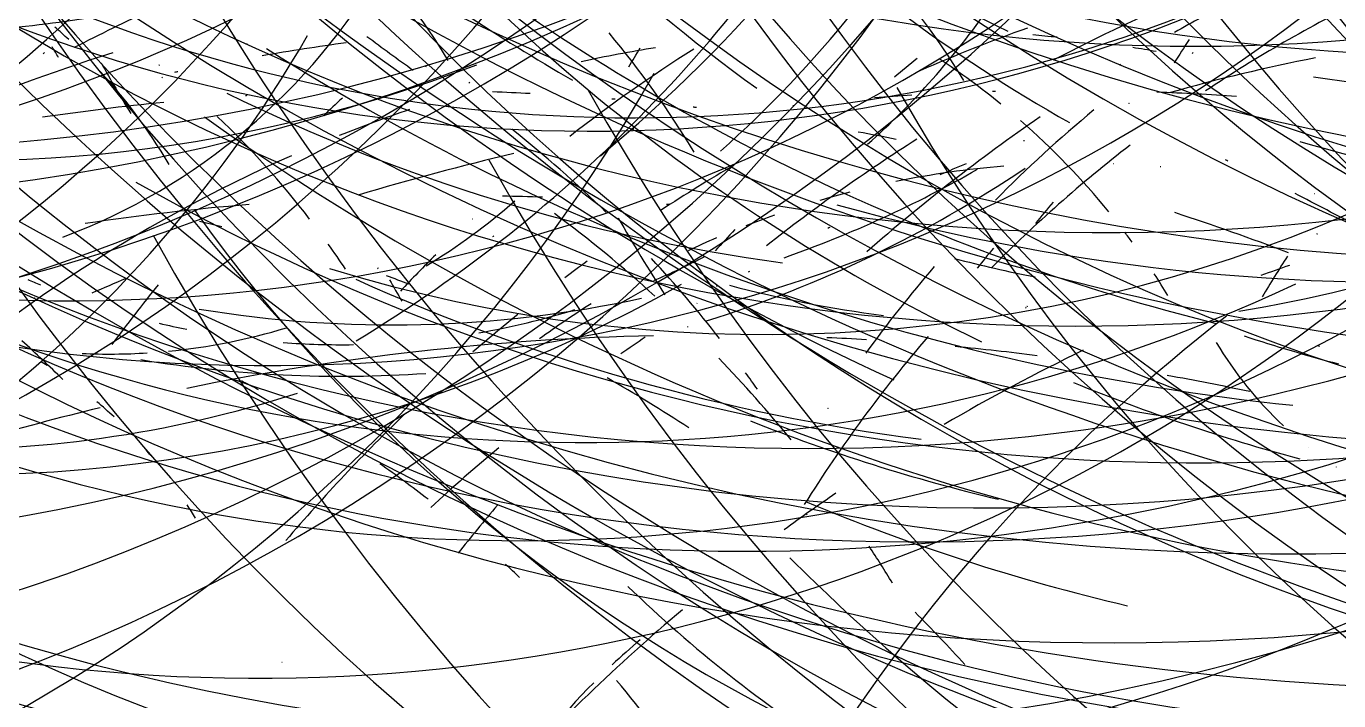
# Model space of a CAD drawing. Extents: x -1.31 to 1.29, y 0 to 2.6.
# Drawn here: x -0.4439 to 0.0245, y 1.3243 to 1.565 of the extents above; entities that cross this region are included whole.
import ezdxf

# ---------------------------------------------------------------- set-up
doc = ezdxf.new("R2010")
doc.units = 0

msp = doc.modelspace()

# ---------------------------------------------------------------- linework, layer by layer
at = {"layer": 'drawinglayer'}
for centre, radius, start, end in [((0.196000476352, 2.38699925799), 0.877586728104, 208.578924362, 333.130094149), ((0.164121543014, 2.41001071792), 0.964905691489, 208.235149685, 333.362543127), ((0.0951238056851, 2.36922766872), 0.88810311186, 224.965517303, 332.997225237), ((0.295045024413, 2.38934437493), 0.907670181289, 208.636220141, 327.316577881), ((0.133378525691, 2.29165559759), 0.753918452223, 261.004562616, 332.624688078), ((0.0712695693596, 2.26992662349), 0.715480519956, 240.951039787, 332.395447664), ((0.106079898867, 2.3412328353), 0.926614329031, 208.235149685, 333.141381418), ((0.257559795902, 2.36658941216), 0.995978490881, 208.292445464, 333.616535317), ((-0.579390452809, 2.2432142759), 0.687265831829, 252.238308351, 331.157916123), ((-0.507754458928, 2.25153211253), 0.730357355514, 207.834079228, 331.431159695), ((0.383060194388, 2.30631257844), 0.885757994925, 208.86540326, 333.461378346), ((-0.0268955598509, 2.21155519727), 0.653664703242, 230.408616356, 332.027723352), ((-0.547401592115, 2.23431016004), 0.731786411147, 207.776783449, 331.364180929), ((0.00784148475216, 2.30554308694), 0.928812876158, 208.063262346, 332.984849348), ((-0.0572355102003, 2.23130547896), 0.739884393064, 233.216109553, 332.25581785), ((0.0475619028425, 2.22613889321), 0.752452754138, 254.415547972, 332.475317981), ((0.0802469701272, 2.32353453093), 0.995062429578, 208.005966567, 333.323295518), ((0.303802570468, 2.30836455576), 0.935811584511, 208.578924362, 302.735256075), ((-0.0689977373286, 2.18275422991), 0.724751060341, 236.310081646, 332.186203478), ((0.338796112236, 2.26648223299), 0.959152826507, 208.578924362, 333.627707994), ((-0.811520386944, 2.09048853549), 0.564183835182, 207.834079228, 330.316985967), ((-0.100693458406, 2.20477634363), 0.811666956753, 214.365798093, 332.416131441), ((-0.242609675439, 2.10642800216), 0.578840816027, 227.944897837, 331.407954905), ((0.286763830236, 2.22698166961), 0.82566437346, 208.922699039, 322.988053626), ((-0.638348158259, 2.1217811896), 0.615519910592, 218.834868895, 330.811563136), ((-0.226780136127, 2.07638119143), 0.54403048652, 232.127489742, 331.322985263), ((-0.619587222777, 2.12625156875), 0.673414984931, 207.834079228, 331.038167944), ((0.254225332759, 2.25515971529), 0.997517473869, 208.292445464, 333.616076951), ((-0.0565393036102, 2.20411677949), 0.859118932239, 235.049574497, 332.647148024), ((0.436521532021, 2.20386028233), 0.80364225974, 209.266473716, 328.279949118), ((-0.164854392056, 2.1400657732), 0.725703764096, 232.929630655, 332.023655351), ((-0.125537040939, 2.16333373029), 0.78231635261, 237.05492678, 332.277074584), ((-0.655643395656, 2.1252255801), 0.682502313055, 216.657629273, 331.002128898), ((0.0889678737301, 2.19176827313), 0.881763967645, 208.349741244, 332.966285516), ((-0.702509091908, 2.02134422836), 0.491814992259, 245.993068384, 330.283296048), ((-0.024660370272, 2.18110531957), 0.771799968854, 240.492673551, 328.311862867), ((0.579133955644, 2.12046206132), 0.705330560721, 209.839431511, 324.271479087), ((-0.357483762813, 2.05241702775), 0.608484559787, 218.491094218, 331.29995236), ((-0.186913148228, 2.09363978637), 0.715846944478, 243.185575188, 331.952952359), ((0.496908293103, 2.14669805703), 0.799904729625, 209.381065275, 310.21808488), ((-0.566785449282, 2.06963898024), 0.690197227998, 207.834079228, 331.190689309), ((0.297097001731, 2.14567206837), 0.835118126105, 208.86540326, 259.502553757), ((-0.428386907652, 2.0681366397), 0.60108278446, 213.334474062, 323.834541473), ((-0.217289741029, 2.11339006806), 0.802066634299, 208.063262346, 332.183224097), ((0.19145681229, 1.99847933824), 0.53673863855, 209.667544173, 240.654877903), ((0.267196760807, 2.17428982347), 0.925148630946, 208.521628582, 249.750411013), ((-0.180244221943, 1.98081767632), 0.525709260464, 252.811266146, 331.346018167), ((-0.79722983062, 1.95436182589), 0.486245339538, 208.120558126, 325.83725815), ((0.517757848355, 2.10375310316), 0.766816595367, 209.495656834, 291.747472551), ((0.246127350842, 2.27128239422), 0.915291811328, 216.829516612, 245.437757689), ((-0.268296034371, 1.99983510897), 0.618414664309, 235.90901119, 331.491377559), ((0.260747689235, 2.0940794958), 0.870368165038, 208.693515921, 333.212943847), ((0.433187068879, 2.092393943), 0.805144600277, 209.209177937, 312.093203856), ((-0.659270998415, 2.01196376061), 0.682209173438, 207.719487669, 330.994336672), ((0.0940611745738, 2.15824042945), 0.846037576835, 213.620952959, 283.013017443), ((0.493427260152, 2.0629334115), 0.839222080742, 209.209177937, 333.488880321), ((-0.345831463042, 0.954719089801), 0.813572364263, 46.1687286725, 64.1558219182), ((0.497641142145, 2.00551468904), 0.647765268452, 209.896727291, 258.276882441), ((-0.745967040114, 1.90855876075), 0.465835493711, 256.993858051, 330.115648598), ((0.329379002043, 2.08777699404), 0.927347178073, 208.636220141, 333.509334914), ((0.493940254482, 2.03589128184), 0.802029991847, 209.381065275, 333.370736423), ((-0.783232413913, 1.92633035003), 0.546888597785, 207.948670787, 330.313032558), ((-0.741093593983, 1.95941848428), 0.604014180629, 209.839431511, 330.582093539), ((-0.249645026245, 1.99378910437), 0.698881489149, 233.789067348, 331.78759674), ((-0.571585610509, 1.92098055202), 0.521861802992, 309.591383644, 330.626096697), ((-0.139864239715, 1.99910225992), 0.725886976356, 208.464332803, 332.06765851), ((-0.361148008025, 1.95853906543), 0.626182864157, 231.554531947, 331.351346674), ((0.182296199262, 2.05227045794), 0.66421772945, 216.428446155, 244.56686184), ((0.187902494435, 2.05769354085), 0.634610628143, 218.605685777, 234.215004173), ((0.569020638861, 2.03094455081), 0.747432738199, 209.667544173, 318.36468529), ((0.577888112272, 2.0109011295), 0.708738308768, 209.839431511, 267.984277181), ((-0.684481005469, 1.96506142191), 0.672938633053, 207.719487669, 330.916930074), ((-0.593021444995, 1.89496441102), 0.516475362531, 301.111608276, 330.568743622), ((0.395481985654, 2.03786997426), 0.901440964429, 208.86540326, 333.532081338), ((0.199041799877, 2.17949305168), 0.682172530986, 233.044222214, 244.594707589), ((-0.47569231333, 1.83402801315), 0.420105713474, 311.711327486, 330.470595952), ((-0.316590786255, 0.820754284877), 0.844425308942, 55.7944196307, 70.9170103796), ((-0.0801370427709, 1.90181654956), 0.443813379991, 278.938141604, 319.014075655), ((0.107069245074, 2.16377343972), 0.713208687925, 232.700447537, 240.054933795), ((-0.480565759461, 1.4410743567), 0.218059232524, 30.813459763, 44.3536556733), ((-0.33036834825, 1.41205353462), 0.258292644944, 31.1572344401, 43.8472182782), ((0.257926220423, 1.97880234145), 0.868023048102, 208.693515921, 333.200739845), ((-0.509183514561, 1.69856086769), 0.223005963559, 290.569184845, 329.77147285), ((0.168555279719, 2.20759781245), 0.771873253758, 233.789067348, 255.912400212), ((-0.198418878191, 0.873409488563), 0.73808891291, 107.589804311, 113.297437978), ((-0.495002885593, 2.03438894131), 0.47206471057, 273.265859432, 282.636584172), ((0.229858102104, 0.96578511034), 0.66264210401, 112.861016026, 117.627967585), ((0.249425171532, 1.13441367496), 0.490239366818, 116.069579678, 123.76612174), ((-0.145360607532, 1.01752425272), 0.608777699404, 114.637185191, 117.526955126), ((-0.331137839744, 1.73285820287), 0.281487317131, 311.768623265, 325.149995275), ((-0.564989969129, 1.41399558458), 0.199921218728, 47.0281653652, 48.9418444009), ((-0.133964804925, 1.03155831188), 0.532671326365, 89.5346436788, 89.5416337639), ((0.123924773046, 0.976851130878), 0.624094244387, 109.709748153, 113.514016025), ((0.300248252613, 0.977510695016), 0.674074549069, 118.819777095, 119.735650131), ((-0.743402068466, 1.84366497806), 0.601192711816, 207.834079228, 330.568342552), ((-0.744428057126, 1.79225561775), 0.462501030569, 282.719663052, 330.107627188), ((0.0875021756456, 1.83538378388), 0.578804173575, 215.454417904, 331.982345094), ((0.0185777232212, 2.01071791724), 0.56396398047, 232.815039096, 234.889948455), ((-0.502148163755, 1.34074732281), 0.346600954536, 31.1572344401, 39.802021653), ((-0.133964804925, 1.03155831188), 0.532671326365, 83.7547600331, 84.6978485639), ((0.480822256625, 1.23078332402), 0.60698221925, 147.123892175, 148.063772142), ((-0.184677958649, 0.835447908174), 0.755420792759, 107.589804311, 118.136123854), ((0.183688612442, 0.917966710332), 0.890118446726, 134.242540433, 134.289637564), ((-0.66421772945, 1.41652391378), 0.26950523529, 30.6415724244, 31.5757228136), ((-0.533990454641, 1.12221173841), 0.467924113482, 68.8193545958, 68.8578573597), ((-0.203219039418, 0.641352839332), 0.92643111677, 97.8495217933, 99.7192549661), ((0.0963696490569, 2.27395729322), 0.848822403195, 237.627884575, 264.027029577), ((0.0805401097441, 1.10337751802), 0.536262286672, 122.257523866, 128.041246329), ((-0.133964804925, 1.03155831188), 0.532671326365, 99.2246205016, 102.128026833), ((-0.414316206041, 1.66701171642), 0.218975293827, 327.868737308, 329.935281484), ((-0.133964804925, 1.03155831188), 0.532671326365, 79.9159428057, 80.8299823763), ((0.400135577073, 1.10502642837), 0.621236133122, 133.506518849, 133.54479243), ((-0.4673744767, 2.02892921594), 0.511931698469, 260.030534365, 291.096019538), ((-0.564989969129, 1.41399558458), 0.199921218728, 30.5842766449, 43.136807908), ((0.0875021756456, 1.83538378388), 0.578804173575, 209.323769496, 211.389568826), ((-0.602511840092, 1.29589696142), 0.328023231315, 51.0577202426, 51.0961657106), ((-0.0801370427709, 1.90181654956), 0.443813379991, 231.783715065, 231.788298727), ((-0.552091825985, 1.17483029964), 0.451874719456, 56.2531296415, 56.3100816463), ((0.476718301989, 1.93772615263), 0.864578657604, 209.094586378, 333.54359779), ((0.296254225333, 1.03877687495), 0.665793354891, 129.362200525, 130.266557109), ((-0.264558504255, 1.3301210117), 0.266976906095, 50.8669825926, 56.731663992), ((0.300248252613, 0.977510695016), 0.674074549069, 121.647839476, 121.684566071), ((0.141183367991, 0.917123933934), 0.648791257111, 101.115381226, 105.851393064), ((0.190101041562, 1.1107426509), 0.729917646089, 143.306388977, 143.342370727), ((-0.203219039418, 0.641352839332), 0.92643111677, 101.615573381, 101.688339021), ((-0.089590795416, 2.11170451527), 0.636699247914, 243.643941424, 262.377942451), ((0.120626952356, 1.15071956615), 0.566125885144, 135.843384512, 135.89391939), ((-0.308236307174, 0.657878585235), 0.884219011936, 87.1352110243, 88.0046171827), ((0.49218141678, 1.95340912214), 0.842629828788, 209.209177937, 266.583739147), ((0.523840495406, 1.91577732382), 0.755347507855, 209.552952614, 329.293683345), ((-0.0729917646089, 0.671106510448), 0.870991086724, 91.6481703935, 91.7188733854), ((-0.0729917646089, 0.671106510448), 0.870991086724, 85.9892954341, 87.8551897897), ((-0.468950102141, 1.93124043861), 0.52633218215, 228.460559853, 299.463609769), ((-0.308236307174, 0.657878585235), 0.884219011936, 95.6149863923, 98.4393245476), ((-0.308236307174, 0.657878585235), 0.884219011936, 93.6912805951, 93.7242256684), ((0.0479283273637, 1.13008986561), 0.557808048515, 132.799947296, 133.739712672), ((0.126746241859, 1.10825096415), 0.603867610821, 134.795330114, 134.805299579), ((-0.308236307174, 0.657878585235), 0.884219011936, 85.1649237585, 85.2444503004), ((-0.308236307174, 0.657878585235), 0.884219011936, 83.2729025274, 83.3536895765), ((-0.0729917646089, 0.671106510448), 0.870991086724, 96.391516092, 96.4171273055), ((-0.0729917646089, 0.671106510448), 0.870991086724, 93.6096341093, 94.493765283), ((0.361221292929, 1.10330423312), 0.598224673195, 133.463776198, 133.48749665), ((0.153018880023, 2.2796368733), 0.917783498072, 234.476616702, 298.033850887), ((-0.602511840092, 1.29589696142), 0.328023231315, 37.631657525, 46.251750257), ((-0.133964804925, 1.03155831188), 0.532671326365, 108.964903019, 111.842067883), ((0.300248252613, 0.977510695016), 0.674074549069, 124.549355046, 131.216291951), ((0.236527028389, 1.17303481949), 0.469902805896, 129.591383644, 135.395216925), ((-0.552091825985, 1.17483029964), 0.451874719456, 45.7676582159, 51.4605095725), ((-0.0729917646089, 0.671106510448), 0.870991086724, 100.188965767, 100.255944533), ((-0.308236307174, 0.657878585235), 0.884219011936, 78.5981398769, 79.490980009), ((-0.264558504255, 1.3301210117), 0.266976906095, 39.1786435719, 48.9140559479), ((0.392147522512, 1.92640363493), 0.902943304966, 208.86540326, 333.531565676), ((0.229858102104, 0.96578511034), 0.66264210401, 122.486706984, 128.178240538), ((0.249425171532, 1.13441367496), 0.490239366818, 127.64332714, 135.376309318), ((0.141183367991, 0.917123933934), 0.648791257111, 110.652779388, 110.683776404), ((0.199041799877, 2.17949305168), 0.682172530986, 253.957181736, 266.566550413), ((-0.133964804925, 1.03155831188), 0.532671326365, 113.835044277, 133.337610891), ((-0.0729917646089, 0.671106510448), 0.870991086724, 103.063437729, 106.843125712), ((-0.353709590246, 0.78854556947), 0.803239192767, 65.0643037981, 65.1336316913), ((0.123924773046, 0.976851130878), 0.624094244387, 120.309467362, 123.147327322), ((-0.331137839744, 1.87711953684), 0.436997883898, 287.303325413, 303.887875272), ((-0.313402892922, 1.87920815661), 0.420765277612, 289.423269255, 299.773522641), ((-0.0683015307384, 1.1897071352), 0.326484248326, 94.6982539201, 101.52544712), ((0.141183367991, 0.917123933934), 0.648791257111, 112.631832908, 113.534642505), ((-0.0683015307384, 1.1897071352), 0.326484248326, 87.7998993625, 87.8227603785), ((-0.0683015307384, 1.1897071352), 0.326484248326, 84.8606831692, 84.9006756233), ((-0.289402086788, 0.601156069364), 0.903346371939, 88.1092392761, 89.0168044236), ((-0.0683015307384, 1.1897071352), 0.326484248326, 104.495832217, 106.433174409), ((-0.353709590246, 0.78854556947), 0.803239192767, 61.3521102435, 63.1685010456), ((-0.0683015307384, 1.1897071352), 0.326484248326, 75.0651102248, 75.1030973266), ((-0.289402086788, 0.601156069364), 0.903346371939, 94.7555496996, 98.4932971719), ((-0.414316206041, 1.66701171642), 0.218975293827, 301.111608276, 311.404336699), ((-0.289402086788, 0.601156069364), 0.903346371939, 85.2340797643, 85.3017460799), ((0.400135577073, 1.10502642837), 0.621236133122, 140.248398633, 141.163584119), ((-0.492657768658, 0.98919963724), 0.518050987972, 76.7646749325, 77.6692034037), ((0.0805401097441, 1.10337751802), 0.536262286672, 132.901131643, 132.914538855), ((-0.533990454641, 1.12221173841), 0.467924113482, 47.7730104989, 53.4599603902), ((0.286507333071, 1.79243883001), 0.597491824153, 209.667544173, 212.752406237), ((-0.0683015307384, 1.1897071352), 0.326484248326, 109.423269255, 111.344912404), ((-0.308236307174, 0.657878585235), 0.884219011936, 69.1443362572, 71.9325207757), ((-0.571585610509, 1.92098055202), 0.521861802992, 304.320171928, 304.363544833), ((-0.0683015307384, 1.1897071352), 0.326484248326, 113.319382262, 115.27769471), ((0.296254225333, 1.03877687495), 0.665793354891, 137.03983498, 137.937831733), ((0.141183367991, 0.917123933934), 0.648791257111, 117.378902832, 117.444678387), ((-0.264558504255, 1.3301210117), 0.266976906095, 36.2565588167, 37.1894486988), ((0.19145681229, 1.99847933824), 0.53673863855, 250.977801202, 251.023465938), ((-0.602511840092, 1.29589696142), 0.328023231315, 33.7928402977, 35.6943726281), ((0.361221292929, 1.10330423312), 0.598224673195, 140.248398633, 141.141124174), ((0.108131876185, 1.71512325605), 0.48609876973, 253.842590177, 331.721133635), ((0.0805401097441, 1.10337751802), 0.536262286672, 134.862595359, 136.794494452), ((0.123924773046, 0.976851130878), 0.624094244387, 126.096341093, 127.006599142), ((-0.552091825985, 1.17483029964), 0.451874719456, 38.0900237611, 42.8417919393), ((-0.331137839744, 1.73285820287), 0.281487317131, 293.262086482, 297.409842553), ((0.0219854712677, 2.00522154943), 0.540146386596, 255.561463563, 258.697318871), ((0.290171578282, 1.29571374916), 0.340151882964, 146.608230159, 149.477087135), ((0.29134413675, 1.08857396737), 0.723798356586, 147.375191463, 147.410371072), ((-0.492657768658, 0.98919963724), 0.518050987972, 69.0297446982, 69.9750677644), ((0.141183367991, 0.917123933934), 0.648791257111, 120.263859922, 120.309467362), ((0.236527028389, 1.17303481949), 0.469902805896, 139.331666161, 144.130474174), ((-0.264558504255, 1.3301210117), 0.266976906095, 31.3291217786, 33.2801003668), ((0.228758828541, 0.836217399668), 0.680633547997, 109.022198798, 109.938702087), ((-0.245138004635, 2.01551807847), 0.599067449594, 247.310871313, 295.11600602), ((-0.331137839744, 1.73285820287), 0.281487317131, 246.5087304, 247.514844288), ((-0.0729917646089, 0.671106510448), 0.870991086724, 112.631832908, 113.512067968), ((0.235794179346, 0.965528613175), 0.810824180354, 141.279722664, 143.17684322), ((-0.0312193692002, 2.13200443374), 0.720463893444, 245.821181045, 262.553668607), ((0.108131876185, 1.71512325605), 0.48609876973, 209.667544173, 210.697435809), ((0.229858102104, 0.96578511034), 0.66264210401, 130.098909658, 130.164341439), ((-0.0801370427709, 1.90181654956), 0.443813379991, 255.274984665, 262.506972547), ((-0.562571567289, 1.05632860951), 0.42922968405, 73.5008781483, 73.5561112797), ((-0.313402892922, 1.87920815661), 0.420765277612, 260.60349216, 282.22010115), ((-0.0683015307384, 1.1897071352), 0.326484248326, 122.200228086, 126.111008813), ((0.141183367991, 0.917123933934), 0.648791257111, 122.188138677, 122.200228086), ((0.123924773046, 0.976851130878), 0.624094244387, 128.961130069, 130.870225442), ((-0.331137839744, 1.73285820287), 0.281487317131, 279.969465635, 287.162263204), ((0.35898610335, 0.976851130878), 0.612588514423, 127.70062292, 146.862852603), ((-0.0858166228484, 1.46349953739), 0.00179548015353, 145.806089246, 149.839654828), ((-0.0858166228484, 1.46349953739), 0.00179548015353, 132.742651517, 137.788289748), ((-0.0858166228484, 1.46349953739), 0.00179548015353, 116.699833253, 122.737433315), ((-0.0858166228484, 1.46349953739), 0.00179548015353, 113.71541069, 113.720452718), ((-0.331137839744, 1.73285820287), 0.281487317131, 256.592787594, 258.63515295), ((-0.414316206041, 1.66701171642), 0.218975293827, 275.557690613, 286.803305145), ((-0.533990454641, 1.12221173841), 0.467924113482, 45.7969363592, 45.8249539954), ((-0.718338631221, 1.14896072845), 0.408380128798, 45.2519962003, 48.0614374529), ((-0.199701364015, 0.527468098165), 0.927347178073, 91.2605071493, 101.626631466), ((-0.331137839744, 1.73285820287), 0.281487317131, 265.702816537, 270.825746774), ((0.141183367991, 0.917123933934), 0.648791257111, 124.14828459, 125.076247035), ((0.249425171532, 1.13441367496), 0.490239366818, 139.274370381, 147.982412135), ((-0.199701364015, 0.527468098165), 0.927347178073, 86.5622532292, 87.4328625989), ((0.0975055650724, 1.52168775134), 0.135870212435, 210.756163983, 226.922569244), ((0.187902494435, 2.05769354085), 0.634610628143, 251.894533674, 255.064594563), ((-0.414316206041, 1.66701171642), 0.218975293827, 267.478985701, 273.564198556), ((0.228758828541, 0.836217399668), 0.680633547997, 115.725805001, 120.468749629), ((-0.199701364015, 0.527468098165), 0.927347178073, 82.7807317814, 84.599586302), ((-0.289402086788, 0.601156069364), 0.903346371939, 70.1254691856, 70.1756602885), ((-0.522558009582, 1.30751261874), 0.161410001557, 57.7424761341, 58.6980551449), ((-0.331137839744, 1.87711953684), 0.436997883898, 260.54619638, 273.921151263), ((-0.533990454641, 1.12221173841), 0.467924113482, 39.1213477924, 43.8819968163), ((-0.562571567289, 1.05632860951), 0.42922968405, 61.9823638181, 62.9037372485), ((-0.492657768658, 0.98919963724), 0.518050987972, 56.5965605439, 60.3815770343), ((-0.552091825985, 1.17483029964), 0.451874719456, 35.2252347855, 36.1411651168), ((0.182296199262, 2.05227045794), 0.66421772945, 247.65464599, 255.015606671), ((-0.199701364015, 0.527468098165), 0.927347178073, 78.0251820818, 79.8792735068), ((-0.47569231333, 1.83402801315), 0.420105713474, 268.223830835, 287.836118867), ((-0.199701364015, 0.527468098165), 0.927347178073, 103.579099745, 106.373357616), ((-0.522558009582, 1.30751261874), 0.161410001557, 47.0281653652, 49.9371866826), ((0.236527028389, 1.17303481949), 0.469902805896, 147.046313689, 147.066596395), ((0.123924773046, 0.976851130878), 0.624094244387, 133.831271328, 139.582507083), ((0.0501635169426, 2.01592114544), 0.636919102626, 248.284899565, 256.647103993), ((0.141183367991, 0.917123933934), 0.648791257111, 129.935158321, 132.78957676), ((0.0975055650724, 1.52168775134), 0.135870212435, 231.955602403, 231.975312151), ((-0.522558009582, 1.30751261874), 0.161410001557, 40.2672633826, 41.200325152), ((-0.562571567289, 1.05632860951), 0.42922968405, 52.3566728599, 55.2200294411), ((0.0975055650724, 1.52168775134), 0.135870212435, 236.997631, 237.028226947), ((0.228758828541, 0.836217399668), 0.680633547997, 124.320171928, 126.218667583), ((-0.522558009582, 1.30751261874), 0.161410001557, 30.5269808654, 32.4813972004), ((0.229858102104, 0.96578511034), 0.66264210401, 139.732736617, 141.646415653), ((0.115460366608, 2.0681366397), 0.729148154595, 247.310871313, 256.806099781), ((-0.492657768658, 0.98919963724), 0.518050987972, 50.8046447845, 50.8669825926), ((-0.533990454641, 1.12221173841), 0.467924113482, 31.4437133376, 33.3493709642), ((-0.562571567289, 1.05632860951), 0.42922968405, 46.6270949086, 47.5497288461), ((0.349239211088, 1.89529419309), 0.735780438427, 224.965517303, 271.314193295), ((0.108131876185, 1.71512325605), 0.48609876973, 226.054137113, 237.38644016), ((0.228758828541, 0.836217399668), 0.680633547997, 130.107045659, 137.743541744), ((-0.492657768658, 0.98919963724), 0.518050987972, 42.2153198861, 45.0617169165), ((-0.0552201753341, 1.14595604738), 0.262286672224, 130.278932998, 133.210815331), ((0.141183367991, 0.917123933934), 0.648791257111, 139.555979138, 139.560849279), ((-0.0552201753341, 1.14595604738), 0.262286672224, 135.206370036, 146.107808821), ((-0.562571567289, 1.05632860951), 0.42922968405, 34.1939107543, 39.8871631814)]:
    msp.add_arc(centre, radius, start, end, dxfattribs=at)

doc.saveas('drawing.dxf')
